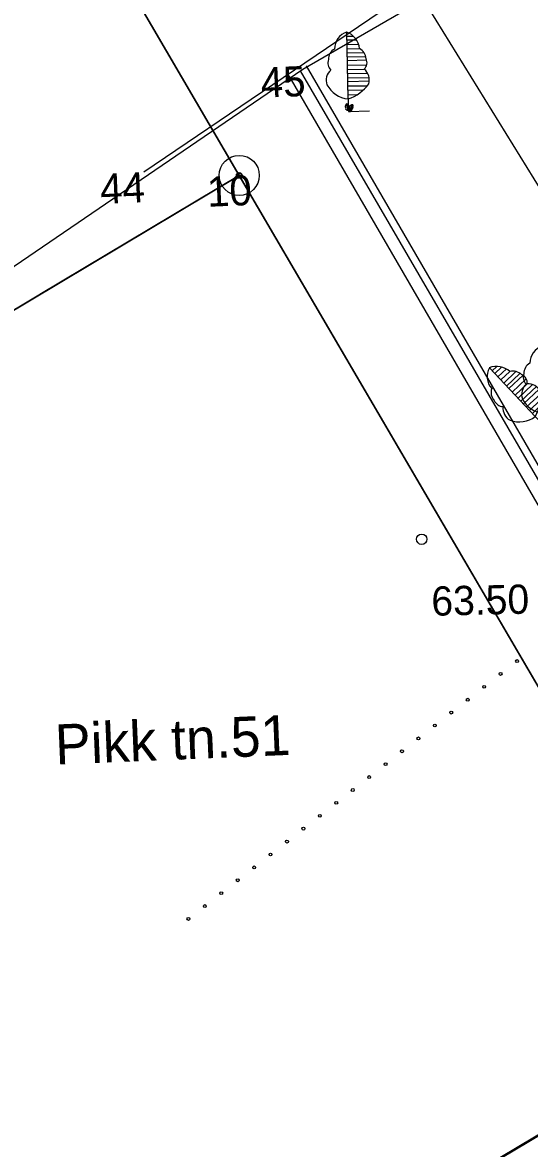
# Model space of a CAD drawing. Extents: x 641680 to 641799, y 6457000 to 6457110.
# Drawn here: x 641746.21 to 641758.82, y 6457048.64 to 6457076.63 of the extents above; entities that cross this region are included whole.
import ezdxf

# ---------------------------------------------------------------- set-up
doc = ezdxf.new("R2010")
doc.units = 0
for name, color, linetype in [('Level 1', 7, 'Continuous'), ('Level 10', 7, 'Continuous'), ('Level 12', 7, 'Continuous'), ('Level 14', 7, 'Continuous'), ('Level 30', 7, 'Continuous'), ('Level 4', 7, 'Continuous'), ('Level 40', 7, 'Continuous'), ('Level 49', 7, 'Continuous'), ('Level 5', 7, 'Continuous'), ('Level 54', 7, 'Continuous'), ('Level 6', 7, 'Continuous'), ('Level 7', 7, 'Continuous'), ('Level 8', 7, 'Continuous'), ('PUUDPQQSAD', 7, 'Continuous')]:
    doc.layers.add(name, color=color, linetype=linetype)

# ---------------------------------------------------------------- blocks, each defined once
blk = doc.blocks.new('VBEKA6')
at = {"layer": 'Level 4'}
for radius in [500, 71.4]:
    blk.add_circle((0, 0), radius, dxfattribs=at)
blk = doc.blocks.new('VBEKA7')
at = {"layer": 'Level 4'}
for radius in [500, 71.4]:
    blk.add_circle((0, 0), radius, dxfattribs=at)
blk = doc.blocks.new('AAP2')
at = {"layer": 'Level 6'}
blk.add_circle((0, 0), 34.5, dxfattribs=at)
blk = doc.blocks.new('BL3')
at = {"layer": 'Level 7'}
for p, q in [((0, 300), (0, 1900)), ((0, 1800), (150, 1800)), ((0, 1710), (220, 1710)), ((-201, 223), (-1273, 1410)), ((-1206, 1336), (-1095, 1436)), ((-1146, 1269), (-983, 1417)), ((-1072, 1187), (-865, 1375)), ((0, 1600), (280, 1600)), ((0, 1500), (300, 1500)), ((0, 1400), (400, 1400)), ((206, 218), (1306, 1380)), ((-1005, 1113), (-783, 1314)), ((-938, 1039), (-641, 1307)), ((-545, 1260), (-871, 965)), ((-818, 905), (-469, 1220)), ((-396, 1125), (-737, 816)), ((440, 1300), (0, 1300)), ((0, 1220), (470, 1220)), ((460, 1100), (0, 1100)), ((1031, 1089), (1249, 883)), ((1100, 1162), (1303, 970)), ((1175, 1242), (1335, 1091)), ((1237, 1307), (1346, 1204)), ((-670, 742), (-366, 1017)), ((-247, 990), (-603, 668)), ((-536, 594), (-150, 942)), ((-90, 875), (-476, 527)), ((0, 1000), (410, 1000)), ((480, 900), (0, 900)), ((839, 886), (1180, 563)), ((1213, 642), (894, 944)), ((962, 1017), (1253, 742)), ((-409, 453), (-61, 754)), ((-75, 606), (-335, 371)), ((0, 800), (520, 800)), ((520, 710), (0, 710)), ((0, 610), (460, 600)), ((550, 581), (928, 224)), ((967, 324), (619, 654)), ((687, 726), (985, 445)), ((1090, 483), (756, 799)), ((-268, 297), (-112, 438)), ((350, 500), (0, 500)), ((0, 400), (210, 400)), ((0, 300), (0, 0)), ((275, 291), (427, 146)), ((598, 123), (344, 363)), ((419, 443), (747, 120)), ((866, 158), (488, 516)), ((-201, 223), (0, 0)), ((206, 218), (0, 0)), ((0, 0), (500, 0))]:
    blk.add_line(p, q, dxfattribs=at)
for centre, radius, start, end in [((130, 1490), 430, 107.592, 178.668), ((-179, 1454), 481, 5.541, 68.199), ((-902, 1193), 430, 149.6778, 220.7538), ((-1107, 959), 481, 47.6268, 110.2848), ((-175, 1255), 275, 117.031, 181.042), ((125, 1225), 326, 4.399, 57.529), ((1119, 993), 430, 64.1715, 135.2475), ((869, 1179), 481, 322.1205, 24.7785), ((-728, 993), 326, 46.4848, 99.6148), ((-585, 1033), 212, 353.9058, 67.6458), ((-230, 1164), 236, 158.614, 224.006), ((633, 1004), 236, 115.1935, 180.5855), ((258, 1158), 212, 311.82, 25.56), ((736, 1032), 275, 73.6105, 137.6215), ((-971, 814), 275, 159.1168, 223.1278), ((-187, 750), 328, 130.365, 197.745), ((-364, 682), 328, 24.3408, 91.7208), ((-1025, 725), 965, 328.6428, 5.5128), ((664, 623), 612, 161.6555, 221.5185), ((379, 674), 328, 86.9445, 154.3245), ((188, 750), 328, 342.255, 49.635), ((933, 804), 326, 320.9785, 14.1085), ((-951, 709), 236, 200.6998, 266.0918), ((54, 909), 612, 205.076, 264.939), ((-275, 1225), 965, 286.557, 323.427), ((984, 664), 212, 268.3995, 342.1395), ((-642, 431), 328, 172.4508, 239.8308), ((652, 416), 328, 298.8345, 6.2145), ((-569, 711), 612, 247.1618, 307.0248), ((642, 1079), 965, 243.1365, 280.0065)]:
    blk.add_arc(centre, radius, start, end, dxfattribs=at)
blk = doc.blocks.new('BL2')
at = {"layer": 'PUUDPQQSAD'}
for p, q in [((-7, 29), (-46, 184)), ((-44, 175), (-29, 178)), ((-41, 166), (-20, 171)), ((-39, 155), (-12, 162)), ((-36, 146), (-7, 153)), ((-34, 136), (5, 146)), ((11, 137), (-31, 126)), ((-30, 118), (16, 130)), ((18, 118), (-27, 107)), ((-24, 97), (16, 107)), ((25, 99), (-22, 87)), ((-19, 78), (31, 90)), ((33, 81), (-17, 69)), ((-15, 59), (30, 69)), ((22, 57), (-12, 49)), ((-10, 39), (11, 44)), ((-7, 29), (0, 0)), ((17, 25), (0, 0)), ((0, 0), (50, 0)), ((17, 25), (108, 157)), ((23, 33), (40, 21)), ((57, 21), (28, 41)), ((35, 50), (72, 23)), ((83, 29), (40, 59)), ((45, 66), (88, 36)), ((91, 47), (51, 74)), ((57, 82), (90, 59)), ((100, 65), (62, 91)), ((69, 101), (108, 74)), ((110, 82), (74, 107)), ((79, 115), (112, 93)), ((85, 124), (110, 107)), ((91, 132), (114, 116)), ((97, 141), (115, 128)), ((102, 148), (114, 140))]:
    blk.add_line(p, q, dxfattribs=at)
for centre, radius, start, end in [((-47, 118), 27.5, 131.0525, 195.0635), ((-51, 107), 23.6, 172.6355, 238.0275), ((-36, 68), 32.8, 144.3865, 211.7665), ((-23, 148), 43, 121.6135, 192.6895), ((-17, 90), 61.2, 219.0975, 278.9605), ((-53, 137), 48.1, 19.5625, 82.2205), ((-18, 122), 32.6, 18.4205, 71.5505), ((-56, 112), 96.5, 300.5785, 337.4485), ((56, 72), 61.2, 170.5745, 230.4375), ((27, 72), 32.8, 95.8635, 163.2435), ((-3, 119), 21.2, 325.8415, 39.5815), ((0, 77), 32.8, 356.2765, 63.6565), ((47, 117), 96.5, 252.0555, 288.9255), ((47, 109), 23.6, 124.1125, 189.5045), ((57, 113), 27.5, 82.5295, 146.5405), ((95, 115), 43, 73.0905, 144.1665), ((58, 51), 32.8, 307.7535, 15.1335), ((87, 81), 21.2, 277.3185, 351.0585), ((68, 130), 48.1, 331.0395, 33.6975), ((80, 94), 32.6, 329.8975, 23.0275)]:
    blk.add_arc(centre, radius, start, end, dxfattribs=at)
blk = doc.blocks.new('AAP3')
at = {"layer": 'Level 6'}
blk.add_circle((0, 0), 34.5, dxfattribs=at)
blk = doc.blocks.new('BL30')
at = {"layer": 'Level 7'}
for p, q in [((0, 300), (0, 1900)), ((0, 1800), (150, 1800)), ((0, 1710), (220, 1710)), ((-201, 223), (-1273, 1410)), ((-1206, 1336), (-1095, 1436)), ((-1146, 1269), (-983, 1417)), ((-1072, 1187), (-865, 1375)), ((0, 1600), (280, 1600)), ((0, 1500), (300, 1500)), ((0, 1400), (400, 1400)), ((206, 218), (1306, 1380)), ((-1005, 1113), (-783, 1314)), ((-938, 1039), (-641, 1307)), ((-545, 1260), (-871, 965)), ((-818, 905), (-469, 1220)), ((-396, 1125), (-737, 816)), ((440, 1300), (0, 1300)), ((0, 1220), (470, 1220)), ((460, 1100), (0, 1100)), ((1031, 1089), (1249, 883)), ((1100, 1162), (1303, 970)), ((1175, 1242), (1335, 1091)), ((1237, 1307), (1346, 1204)), ((-670, 742), (-366, 1017)), ((-247, 990), (-603, 668)), ((-536, 594), (-150, 942)), ((-90, 875), (-476, 527)), ((0, 1000), (410, 1000)), ((480, 900), (0, 900)), ((839, 886), (1180, 563)), ((1213, 642), (894, 944)), ((962, 1017), (1253, 742)), ((-409, 453), (-61, 754)), ((-75, 606), (-335, 371)), ((0, 800), (520, 800)), ((520, 710), (0, 710)), ((0, 610), (460, 600)), ((550, 581), (928, 224)), ((967, 324), (619, 654)), ((687, 726), (985, 445)), ((1090, 483), (756, 799)), ((-268, 297), (-112, 438)), ((350, 500), (0, 500)), ((0, 400), (210, 400)), ((0, 300), (0, 0)), ((275, 291), (427, 146)), ((598, 123), (344, 363)), ((419, 443), (747, 120)), ((866, 158), (488, 516)), ((-201, 223), (0, 0)), ((206, 218), (0, 0)), ((0, 0), (500, 0))]:
    blk.add_line(p, q, dxfattribs=at)
for centre, radius, start, end in [((130, 1490), 430, 107.592, 178.668), ((-179, 1454), 481, 5.541, 68.199), ((-902, 1193), 430, 149.6778, 220.7538), ((-1107, 959), 481, 47.6268, 110.2848), ((-175, 1255), 275, 117.031, 181.042), ((125, 1225), 326, 4.399, 57.529), ((1119, 993), 430, 64.1715, 135.2475), ((869, 1179), 481, 322.1205, 24.7785), ((-728, 993), 326, 46.4848, 99.6148), ((-585, 1033), 212, 353.9058, 67.6458), ((-230, 1164), 236, 158.614, 224.006), ((633, 1004), 236, 115.1935, 180.5855), ((258, 1158), 212, 311.82, 25.56), ((736, 1032), 275, 73.6105, 137.6215), ((-971, 814), 275, 159.1168, 223.1278), ((-187, 750), 328, 130.365, 197.745), ((-364, 682), 328, 24.3408, 91.7208), ((-1025, 725), 965, 328.6428, 5.5128), ((664, 623), 612, 161.6555, 221.5185), ((379, 674), 328, 86.9445, 154.3245), ((188, 750), 328, 342.255, 49.635), ((933, 804), 326, 320.9785, 14.1085), ((-951, 709), 236, 200.6998, 266.0918), ((54, 909), 612, 205.076, 264.939), ((-275, 1225), 965, 286.557, 323.427), ((984, 664), 212, 268.3995, 342.1395), ((-642, 431), 328, 172.4508, 239.8308), ((652, 416), 328, 298.8345, 6.2145), ((-569, 711), 612, 247.1618, 307.0248), ((642, 1079), 965, 243.1365, 280.0065)]:
    blk.add_arc(centre, radius, start, end, dxfattribs=at)
blk = doc.blocks.new('BL4')
at = {"layer": 'Level 7'}
for p, q in [((0, 300), (0, 1900)), ((0, 1800), (150, 1800)), ((0, 1710), (220, 1710)), ((0, 1600), (280, 1600)), ((0, 1500), (300, 1500)), ((0, 1400), (400, 1400)), ((440, 1300), (0, 1300)), ((0, 1220), (470, 1220)), ((460, 1100), (0, 1100)), ((0, 1000), (410, 1000)), ((480, 900), (0, 900)), ((0, 800), (520, 800)), ((520, 710), (0, 710)), ((0, 610), (460, 600)), ((350, 500), (0, 500)), ((0, 400), (210, 400)), ((0, 300), (0, 0)), ((0, 0), (500, 0))]:
    blk.add_line(p, q, dxfattribs=at)
for centre, radius, start, end in [((130, 1490), 430, 107.592, 178.668), ((-179, 1454), 481, 5.541, 68.199), ((-175, 1255), 275, 117.031, 181.042), ((125, 1225), 326, 4.399, 57.529), ((-230, 1164), 236, 158.614, 224.006), ((258, 1158), 212, 311.82, 25.56), ((-188, 750), 328, 130.365, 197.745), ((188, 750), 328, 342.255, 49.635), ((54, 909), 612, 205.076, 264.939), ((-275, 1225), 965, 286.557, 323.427)]:
    blk.add_arc(centre, radius, start, end, dxfattribs=at)

msp = doc.modelspace()

# ---------------------------------------------------------------- linework, layer by layer
at = {"layer": 'Level 1'}
msp.add_line((641746.802, 6457092.4), (641767.579, 6457058.721), dxfattribs=at)
msp.add_line((641746.802, 6457092.4), (641767.579, 6457058.721), dxfattribs=at)
at = {"layer": 'Level 10'}
for p, q in [((641751.603, 6457072.831), (641742.184, 6457088.933)), ((641751.603, 6457072.831), (641742.184, 6457088.933)), ((641713.991, 6457050.372), (641751.603, 6457072.831)), ((641751.603, 6457072.831), (641746.646, 6457069.871)), ((641751.603, 6457072.831), (641746.646, 6457069.871)), ((641765.317, 6457049.383), (641751.603, 6457072.831)), ((641765.317, 6457049.383), (641751.603, 6457072.831))]:
    msp.add_line(p, q, dxfattribs=at)
msp.add_lwpolyline([(641713.991, 6457050.372), (641704.647, 6457066.576), (641742.184, 6457088.933), (641751.603, 6457072.831)], dxfattribs=at)
for points in [[(641714.154, 6457050.462), (641717.42, 6457052.412), (641751.603, 6457072.831), (641763.883, 6457051.837), (641729.657, 6457031.477), (641726.215, 6457029.426)], [(641729.657, 6457031.477), (641717.42, 6457052.412), (641751.603, 6457072.831), (641763.872, 6457051.857)], [(641726.219, 6457029.426), (641763.883, 6457051.837), (641779.001, 6457026), (641740.865, 6457003.868)]]:
    msp.add_lwpolyline(points, close=True, dxfattribs=at)
at = {"layer": 'Level 12'}
msp.add_line((641713.991, 6457050.372), (641751.603, 6457072.831), dxfattribs=at)
msp.add_lwpolyline([(641713.991, 6457050.372), (641704.647, 6457066.576), (641742.184, 6457088.933), (641751.603, 6457072.831)], dxfattribs=at)
for points in [[(641714.154, 6457050.462), (641717.42, 6457052.412), (641751.603, 6457072.831), (641763.883, 6457051.837), (641729.657, 6457031.477), (641726.215, 6457029.426)], [(641729.657, 6457031.477), (641717.42, 6457052.412), (641751.603, 6457072.831), (641763.872, 6457051.857)], [(641726.219, 6457029.426), (641763.883, 6457051.837), (641779.001, 6457026), (641740.865, 6457003.868)]]:
    msp.add_lwpolyline(points, close=True, dxfattribs=at)
at = {"layer": 'Level 30'}
msp.add_line((641752.836, 6457075.307), (641765.37, 6457053.696), dxfattribs=at)
msp.add_line((641752.836, 6457075.307), (641765.37, 6457053.696), dxfattribs=at)
msp.add_circle((641756.14, 6457063.786), 0.13, dxfattribs=at)
at = {"layer": 'Level 4'}
for points in [[(641747.74, 6457092.013), (641756.996, 6457077.676), (641753.186, 6457075.46), (641731.479, 6457060.66)], [(641780.479, 6457028.002), (641760.028, 6457063.563), (641753.128, 6457075.427)]]:
    msp.add_lwpolyline(points, dxfattribs=at)
msp.add_circle((641756.14, 6457063.786), 0.13, dxfattribs=at)
at = {"layer": 'Level 40'}
for points in [[(641713.991, 6457050.372), (641704.647, 6457066.576), (641742.184, 6457088.933), (641751.603, 6457072.831)], [(641726.219, 6457029.426), (641713.991, 6457050.372), (641751.603, 6457072.831), (641763.883, 6457051.837)], [(641740.865, 6457003.868), (641726.219, 6457029.426), (641763.883, 6457051.837), (641779.001, 6457026)]]:
    msp.add_lwpolyline(points, close=True, dxfattribs=at)
at = {"layer": 'Level 49'}
msp.add_line((641751.603, 6457072.831), (641751.603, 6457072.831), dxfattribs=at)
msp.add_line((641751.603, 6457072.831), (641751.603, 6457072.831), dxfattribs=at)
at = {"layer": 'Level 54'}
msp.add_line((641751.603, 6457072.831), (641751.603, 6457072.831), dxfattribs=at)
at = {"layer": 'Level 6'}
msp.add_lwpolyline([(641795.808, 6457075.04), (641762.109, 6457054.869), (641751.603, 6457072.831), (641742.184, 6457088.933), (641776.681, 6457109.206)], dxfattribs=at)
at = {"layer": 'Level 7'}
for p, q in [((641757.164, 6457078.285), (641749.226, 6457072.913)), ((641757.164, 6457078.285), (641749.226, 6457072.913)), ((641753.268, 6457075.557), (641766.026, 6457053.559)), ((641753.268, 6457075.557), (641766.026, 6457053.559))]:
    msp.add_line(p, q, dxfattribs=at)
at = {"layer": 'Level 8'}
for points in [[(641747.74, 6457092.013), (641756.996, 6457077.676), (641753.186, 6457075.46), (641731.479, 6457060.66)], [(641780.479, 6457028.002), (641760.028, 6457063.563), (641753.128, 6457075.427)]]:
    msp.add_lwpolyline(points, dxfattribs=at)

# ---------------------------------------------------------------- block references
at = {"layer": 'Level 4', "rotation": 2.392284612224699}
for name, xscale, yscale in [('VBEKA6', 0.000997595718720879, 0.0009975957187208792), ('VBEKA7', 0.000997595718720879, 0.0009975957187208792), ('VBEKA6', 9.975957187208792e-05, 9.975957187208788e-05), ('VBEKA7', 9.975957187208792e-05, 9.975957187208788e-05)]:
    msp.add_blockref(name, (641751.603, 6457072.831), dxfattribs=dict(at, xscale=xscale, yscale=yscale))
at = {"layer": 'Level 6', "xscale": 0.0010387964219040504, "yscale": 0.0010387964219040504, "rotation": 38.1117277486461}
for name, p in [('AAP2', (641758.511, 6457060.758)), ('AAP3', (641758.511, 6457060.758)), ('AAP2', (641758.102, 6457060.438)), ('AAP3', (641758.102, 6457060.438)), ('AAP2', (641757.694, 6457060.117)), ('AAP3', (641757.694, 6457060.117)), ('AAP2', (641757.285, 6457059.796)), ('AAP3', (641757.285, 6457059.796)), ('AAP2', (641756.876, 6457059.476)), ('AAP3', (641756.876, 6457059.476)), ('AAP2', (641756.468, 6457059.155)), ('AAP3', (641756.468, 6457059.155)), ('AAP2', (641756.059, 6457058.835)), ('AAP3', (641756.059, 6457058.835)), ('AAP2', (641755.65, 6457058.514)), ('AAP3', (641755.65, 6457058.514)), ('AAP2', (641755.242, 6457058.194)), ('AAP3', (641755.242, 6457058.194)), ('AAP2', (641754.833, 6457057.873)), ('AAP3', (641754.833, 6457057.873)), ('AAP2', (641754.424, 6457057.552)), ('AAP3', (641754.424, 6457057.552)), ('AAP2', (641754.016, 6457057.232)), ('AAP3', (641754.016, 6457057.232)), ('AAP2', (641753.607, 6457056.911)), ('AAP3', (641753.607, 6457056.911)), ('AAP2', (641753.198, 6457056.591)), ('AAP3', (641753.198, 6457056.591)), ('AAP2', (641752.79, 6457056.27)), ('AAP3', (641752.79, 6457056.27)), ('AAP2', (641752.381, 6457055.95)), ('AAP3', (641752.381, 6457055.95)), ('AAP2', (641751.972, 6457055.629)), ('AAP3', (641751.972, 6457055.629)), ('AAP2', (641751.564, 6457055.308)), ('AAP3', (641751.564, 6457055.308)), ('AAP2', (641751.155, 6457054.988)), ('AAP3', (641751.155, 6457054.988)), ('AAP2', (641750.746, 6457054.667)), ('AAP3', (641750.746, 6457054.667)), ('AAP2', (641750.338, 6457054.347)), ('AAP3', (641750.338, 6457054.347))]:
    msp.add_blockref(name, p, dxfattribs=at)
at = {"layer": 'Level 7', "xscale": 0.0010387964219040506, "yscale": 0.0010387964219040506, "rotation": 1.3022846122255156}
for name, p in [('BL4', (641754.319, 6457074.422)), ('BL2', (641754.319, 6457074.422)), ('BL3', (641759.178, 6457066.613)), ('BL30', (641759.178, 6457066.613))]:
    msp.add_blockref(name, p, dxfattribs=at)

# ---------------------------------------------------------------- texts
at = {"layer": 'Level 14'}
msp.add_text('Pikk tn.51', height=0.9976, rotation=2.3923, dxfattribs=at).set_placement((641747.04, 6457058.182))
msp.add_text('Pikk tn.51', height=0.9976, rotation=2.3923, dxfattribs=at).set_placement((641747.04, 6457058.182))
at = {"layer": 'Level 30'}
msp.add_text('63.50', height=0.7272, rotation=1.3023, dxfattribs=at).set_placement((641756.388, 6457061.882))
at = {"layer": 'Level 4'}
msp.add_text('63.50', height=0.7272, rotation=1.3023, dxfattribs=at).set_placement((641756.388, 6457061.882))
at = {"layer": 'Level 5'}
for s, p in [('45', (641752.151, 6457074.761)), ('45', (641752.151, 6457074.761)), ('44', (641748.156, 6457072.119)), ('44', (641748.156, 6457072.119)), ('10', (641750.816, 6457072.05)), ('10', (641750.816, 6457072.05)), ('10', (641750.816, 6457072.05)), ('10', (641750.816, 6457072.05))]:
    msp.add_text(s, height=0.7482, rotation=2.3923, dxfattribs=at).set_placement(p)

doc.saveas('drawing.dxf')
